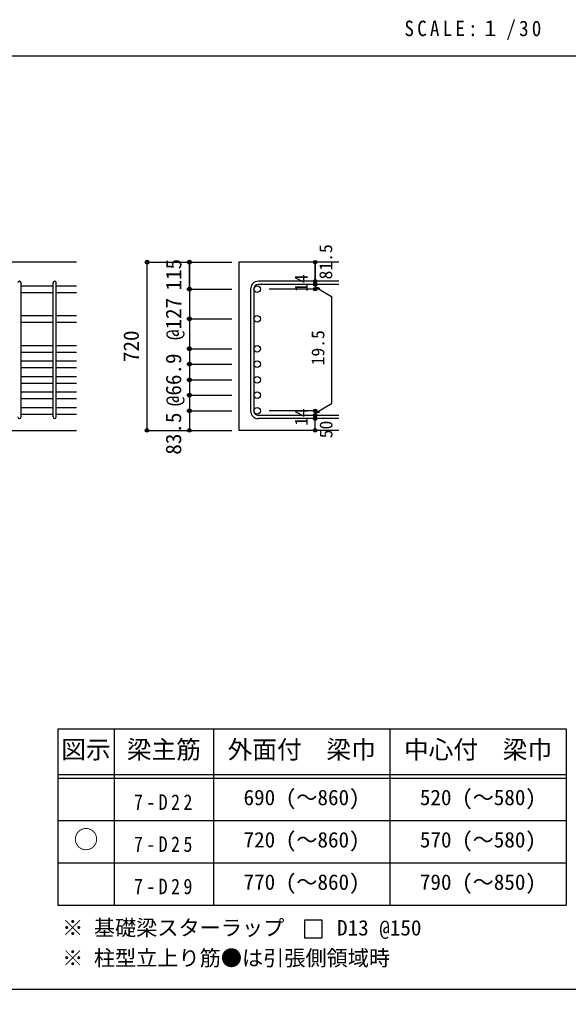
# Model space of a CAD drawing. Units: millimetres at full size, sheet at 1:30, with parts at other scales. Extents: x -5973 to 5954, y -4195 to 4201.
# Drawn here: x 1284 to 3620, y -4195 to -67 of the extents above; entities that cross this region are included whole.
import ezdxf
from ezdxf.enums import TextEntityAlignment as Align

# ---------------------------------------------------------------- set-up
doc = ezdxf.new("R2010")
doc.units = ezdxf.units.MM
doc.header["$LTSCALE"] = 30
doc.header["$PDMODE"] = 32
doc.header["$PDSIZE"] = 15
for name, color, linetype in [('0-1_躯体線', 2, 'Continuous'), ('0-5_基礎梁筋', 7, 'Continuous'), ('0-6_スタラップ筋', 7, 'Continuous'), ('0-D_寸法', 4, 'Continuous'), ('6-7_文字', 7, 'Continuous'), ('6-E_枠', 7, 'Continuous'), ('F-0_枠', 6, 'Continuous')]:
    doc.layers.add(name, color=color, linetype=linetype)
doc.styles.add('ＭＳ ゴシック', font='')
doc.styles.get('ＭＳ ゴシック').set_extended_font_data('MS Gothic')

msp = doc.modelspace()

# ---------------------------------------------------------------- linework, layer by layer
at = {"layer": '0-1_躯体線'}
for p, q in [((1527.44, -1099.89), (-22.56, -1099.89)), ((2642.44, -1099.89), (2217.44, -1099.89)), ((2217.44, -1099.89), (2217.44, -1815.89)), ((1127.44, -1815.89), (1527.44, -1815.89)), ((2642.44, -1815.89), (2217.44, -1815.89))]:
    msp.add_line(p, q, dxfattribs=at)
at = {"layer": '0-5_基礎梁筋'}
for p, q in [((1291.44, -1200.82), (1427.44, -1200.82)), ((1291.44, -1228.82), (1427.44, -1228.82)), ((1441.44, -1200.82), (1527.44, -1200.82)), ((1441.44, -1228.82), (1527.44, -1228.82)), ((1291.44, -1327.61), (1427.44, -1327.61)), ((1291.44, -1355.61), (1427.44, -1355.61)), ((1441.44, -1327.61), (1527.44, -1327.61)), ((1441.44, -1355.61), (1527.44, -1355.61)), ((1291.44, -1454.39), (1427.44, -1454.39)), ((1291.44, -1482.39), (1427.44, -1482.39)), ((1441.44, -1454.39), (1527.44, -1454.39)), ((1441.44, -1482.39), (1527.44, -1482.39)), ((1291.44, -1520.39), (1427.44, -1520.39)), ((1441.44, -1520.39), (1527.44, -1520.39)), ((1291.44, -1548.39), (1427.44, -1548.39)), ((1441.44, -1548.39), (1527.44, -1548.39)), ((1291.44, -1586.39), (1427.44, -1586.39)), ((1441.44, -1586.39), (1527.44, -1586.39)), ((1291.44, -1614.39), (1427.44, -1614.39)), ((1441.44, -1614.39), (1527.44, -1614.39)), ((1291.44, -1652.39), (1427.44, -1652.39)), ((1291.44, -1680.39), (1427.44, -1680.39)), ((1441.44, -1652.39), (1527.44, -1652.39)), ((1441.44, -1680.39), (1527.44, -1680.39)), ((1291.44, -1718.39), (1427.44, -1718.39)), ((1441.44, -1718.39), (1527.44, -1718.39)), ((1291.44, -1746.39), (1427.44, -1746.39)), ((1441.44, -1746.39), (1527.44, -1746.39))]:
    msp.add_line(p, q, dxfattribs=at)
at = {"layer": '0-5_基礎梁筋', "color": 3}
for centre in [(2295.44, -1214.82), (2295.44, -1341.61), (2295.44, -1468.39), (2295.44, -1534.39), (2295.44, -1600.39), (2295.44, -1666.39), (2295.44, -1732.39)]:
    msp.add_circle(centre, 14, dxfattribs=at)
at = {"layer": '0-6_スタラップ筋'}
for p, q in [((1291.44, -1758.89), (1291.44, -1188.32)), ((1427.44, -1758.89), (1427.44, -1188.32)), ((1441.44, -1758.89), (1441.44, -1188.32)), ((2642.44, -1181.32), (2300.94, -1181.32)), ((2642.44, -1195.32), (2300.94, -1195.32)), ((2267.44, -1214.82), (2267.44, -1732.39)), ((2281.44, -1214.82), (2281.44, -1732.39)), ((2642.44, -1751.89), (2300.94, -1751.89)), ((2642.44, -1765.89), (2300.94, -1765.89))]:
    msp.add_line(p, q, dxfattribs=at)
for centre, radius, start, end in [((1284.44, -1188.32), 7, 0, 180), ((1434.44, -1188.32), 7, 0, 180), ((2300.94, -1214.82), 33.5, 90, 180), ((2300.94, -1214.82), 19.5, 90, 180), ((2300.94, -1732.39), 33.5, 180, 270), ((2300.94, -1732.39), 19.5, 180, 270), ((1284.44, -1758.89), 7, 180, 0), ((1434.44, -1758.89), 7, 180, 0)]:
    msp.add_arc(centre, radius, start, end, dxfattribs=at)
at = {"layer": '0-D_寸法'}
for p, q in [((1827.44, -1099.89), (2007.44, -1099.89)), ((1827.44, -1099.89), (2007.44, -1099.89)), ((1827.44, -1815.89), (1827.44, -1099.89)), ((2007.44, -1214.82), (2007.44, -1099.89)), ((2007.44, -1099.89), (2187.44, -1099.89)), ((2007.44, -1099.89), (2187.44, -1099.89)), ((2007.44, -1099.89), (2007.44, -1214.82)), ((2542.44, -1195.32), (2542.44, -1181.32)), ((2542.44, -1195.32), (2542.44, -1214.82)), ((2007.44, -1214.82), (2187.44, -1214.82)), ((2007.44, -1214.82), (2187.44, -1214.82)), ((2007.44, -1214.82), (2007.44, -1403.36)), ((2007.44, -1214.82), (2007.44, -1388.89)), ((2542.44, -1214.82), (2346.35, -1214.82)), ((2542.44, -1205.07), (2561.76, -1210.25)), ((2542.44, -1205.07), (2612.5, -1245.52)), ((2612.5, -1245.52), (2612.5, -1701.7)), ((2007.44, -1341.61), (2187.44, -1341.61)), ((2007.44, -1468.39), (2187.44, -1468.39)), ((2007.44, -1534.39), (2187.44, -1534.39)), ((2007.44, -1600.39), (2187.44, -1600.39)), ((2007.44, -1666.39), (2187.44, -1666.39)), ((2007.44, -1732.39), (2187.44, -1732.39)), ((2542.44, -1732.39), (2346.35, -1732.39)), ((2542.44, -1742.14), (2612.5, -1701.7)), ((2542.44, -1751.89), (2542.44, -1732.39)), ((2542.44, -1742.14), (2561.76, -1736.97)), ((2542.44, -1765.89), (2542.44, -1751.89)), ((2542.44, -1815.89), (2542.44, -1765.89)), ((1827.44, -1815.89), (2007.44, -1815.89)), ((2007.44, -1815.89), (2187.44, -1815.89))]:
    msp.add_line(p, q, dxfattribs=at)
for points in [[(2542.44, -1099.89), (2542.44, -1181.32), (2542.44, -1099.89)], [(2007.44, -1403.36), (2007.44, -1732.39), (2007.44, -1815.89)]]:
    msp.add_lwpolyline(points, dxfattribs=at)
for centre, radius in [((1827.44, -1099.89), 8), ((1827.44, -1099.89), 7.2), ((1827.44, -1099.89), 6.4), ((1827.44, -1099.89), 5.6), ((1827.44, -1099.89), 4.8), ((1827.44, -1099.89), 4), ((1827.44, -1099.89), 3.2), ((1827.44, -1099.89), 2.4), ((1827.44, -1099.89), 1.6), ((1827.44, -1099.89), 0.8), ((2007.44, -1099.89), 8), ((2007.44, -1099.89), 7.2), ((2007.44, -1099.89), 6.4), ((2007.44, -1099.89), 5.6), ((2007.44, -1099.89), 4.8), ((2007.44, -1099.89), 4), ((2007.44, -1099.89), 3.2), ((2007.44, -1099.89), 2.4), ((2007.44, -1099.89), 1.6), ((2007.44, -1099.89), 0.8), ((2542.44, -1099.89), 4), ((2542.44, -1099.89), 3.6), ((2542.44, -1099.89), 3.2), ((2542.44, -1099.89), 2.8), ((2542.44, -1099.89), 2.4), ((2542.44, -1099.89), 2), ((2542.44, -1099.89), 1.6), ((2542.44, -1099.89), 1.2), ((2542.44, -1099.89), 0.8), ((2542.44, -1099.89), 0.4), ((2542.44, -1181.32), 4), ((2542.44, -1195.32), 4), ((2542.44, -1181.32), 3.6), ((2542.44, -1195.32), 3.6), ((2542.44, -1181.32), 3.2), ((2542.44, -1195.32), 3.2), ((2542.44, -1181.32), 2.8), ((2542.44, -1195.32), 2.8), ((2542.44, -1181.32), 2.4), ((2542.44, -1195.32), 2.4), ((2542.44, -1181.32), 2), ((2542.44, -1195.32), 2), ((2542.44, -1181.32), 1.6), ((2542.44, -1195.32), 1.6), ((2542.44, -1181.32), 1.2), ((2542.44, -1195.32), 1.2), ((2542.44, -1181.32), 0.8), ((2542.44, -1195.32), 0.8), ((2542.44, -1181.32), 0.4), ((2542.44, -1195.32), 0.4), ((2007.44, -1214.82), 8), ((2007.44, -1214.82), 7.2), ((2007.44, -1214.82), 6.4), ((2007.44, -1214.82), 5.6), ((2007.44, -1214.82), 4.8), ((2007.44, -1214.82), 4), ((2007.44, -1214.82), 3.2), ((2007.44, -1214.82), 2.4), ((2007.44, -1214.82), 1.6), ((2007.44, -1214.82), 0.8), ((2542.44, -1214.82), 4), ((2542.44, -1214.82), 3.6), ((2542.44, -1214.82), 3.2), ((2542.44, -1214.82), 2.8), ((2542.44, -1214.82), 2.4), ((2542.44, -1214.82), 2), ((2542.44, -1214.82), 1.6), ((2542.44, -1214.82), 1.2), ((2542.44, -1214.82), 0.8), ((2542.44, -1214.82), 0.4), ((2007.44, -1341.61), 8), ((2007.44, -1341.61), 7.2), ((2007.44, -1341.61), 6.4), ((2007.44, -1341.61), 5.6), ((2007.44, -1341.61), 4.8), ((2007.44, -1341.61), 4), ((2007.44, -1341.61), 3.2), ((2007.44, -1341.61), 2.4), ((2007.44, -1341.61), 1.6), ((2007.44, -1341.61), 0.8), ((2007.44, -1468.39), 8), ((2007.44, -1468.39), 7.2), ((2007.44, -1468.39), 6.4), ((2007.44, -1468.39), 5.6), ((2007.44, -1468.39), 4.8), ((2007.44, -1468.39), 4), ((2007.44, -1468.39), 3.2), ((2007.44, -1468.39), 2.4), ((2007.44, -1468.39), 1.6), ((2007.44, -1468.39), 0.8), ((2007.44, -1534.39), 8), ((2007.44, -1534.39), 7.2), ((2007.44, -1534.39), 6.4), ((2007.44, -1534.39), 5.6), ((2007.44, -1534.39), 4.8), ((2007.44, -1534.39), 4), ((2007.44, -1534.39), 3.2), ((2007.44, -1534.39), 2.4), ((2007.44, -1534.39), 1.6), ((2007.44, -1534.39), 0.8), ((2007.44, -1600.39), 8), ((2007.44, -1600.39), 7.2), ((2007.44, -1600.39), 6.4), ((2007.44, -1600.39), 5.6), ((2007.44, -1600.39), 4.8), ((2007.44, -1600.39), 4), ((2007.44, -1600.39), 3.2), ((2007.44, -1600.39), 2.4), ((2007.44, -1600.39), 1.6), ((2007.44, -1600.39), 0.8), ((2007.44, -1666.39), 8), ((2007.44, -1666.39), 7.2), ((2007.44, -1666.39), 6.4), ((2007.44, -1666.39), 5.6), ((2007.44, -1666.39), 4.8), ((2007.44, -1666.39), 4), ((2007.44, -1666.39), 3.2), ((2007.44, -1666.39), 2.4), ((2007.44, -1666.39), 1.6), ((2007.44, -1666.39), 0.8), ((2007.44, -1732.39), 8), ((2007.44, -1732.39), 7.2), ((2007.44, -1732.39), 6.4), ((2007.44, -1732.39), 5.6), ((2007.44, -1732.39), 4.8), ((2007.44, -1732.39), 4), ((2007.44, -1732.39), 3.2), ((2007.44, -1732.39), 2.4), ((2007.44, -1732.39), 1.6), ((2007.44, -1732.39), 0.8), ((2542.44, -1732.39), 4), ((2542.44, -1732.39), 3.6), ((2542.44, -1732.39), 3.2), ((2542.44, -1732.39), 2.8), ((2542.44, -1732.39), 2.4), ((2542.44, -1732.39), 2), ((2542.44, -1732.39), 1.6), ((2542.44, -1732.39), 1.2), ((2542.44, -1732.39), 0.8), ((2542.44, -1732.39), 0.4), ((2542.44, -1751.89), 4), ((2542.44, -1765.89), 4), ((2542.44, -1751.89), 3.6), ((2542.44, -1765.89), 3.6), ((2542.44, -1751.89), 3.2), ((2542.44, -1765.89), 3.2), ((2542.44, -1751.89), 2.8), ((2542.44, -1765.89), 2.8), ((2542.44, -1751.89), 2.4), ((2542.44, -1765.89), 2.4), ((2542.44, -1751.89), 2), ((2542.44, -1765.89), 2), ((2542.44, -1751.89), 1.6), ((2542.44, -1765.89), 1.6), ((2542.44, -1751.89), 1.2), ((2542.44, -1765.89), 1.2), ((2542.44, -1751.89), 0.8), ((2542.44, -1765.89), 0.8), ((2542.44, -1751.89), 0.4), ((2542.44, -1765.89), 0.4), ((1827.44, -1815.89), 7.2), ((1827.44, -1815.89), 6.4), ((1827.44, -1815.89), 5.6), ((1827.44, -1815.89), 4.8), ((1827.44, -1815.89), 4), ((1827.44, -1815.89), 3.2), ((1827.44, -1815.89), 2.4), ((1827.44, -1815.89), 1.6), ((1827.44, -1815.89), 0.8), ((2007.44, -1815.89), 7.2), ((2007.44, -1815.89), 6.4), ((2007.44, -1815.89), 5.6), ((2007.44, -1815.89), 4.8), ((2007.44, -1815.89), 4), ((2007.44, -1815.89), 3.2), ((2007.44, -1815.89), 2.4), ((2007.44, -1815.89), 1.6), ((2007.44, -1815.89), 0.8), ((2542.44, -1815.89), 4), ((2542.44, -1815.89), 3.6), ((2542.44, -1815.89), 3.2), ((2542.44, -1815.89), 2.8), ((2542.44, -1815.89), 2.4), ((2542.44, -1815.89), 2), ((2542.44, -1815.89), 1.6), ((2542.44, -1815.89), 1.2), ((2542.44, -1815.89), 0.8), ((2542.44, -1815.89), 0.4)]:
    msp.add_circle(centre, radius, dxfattribs=at)
at = {"layer": '0-D_寸法', "color": 7}
for p in [(1827.44, -1099.89), (2007.44, -1099.89), (2542.44, -1099.89), (2542.44, -1181.32), (2542.44, -1195.32), (2007.44, -1214.82), (2542.44, -1214.82), (2007.44, -1341.61), (2007.44, -1468.39), (2007.44, -1534.39), (2007.44, -1600.39), (2007.44, -1666.39), (2007.44, -1732.39), (2542.44, -1732.39), (2542.44, -1732.39), (2542.44, -1751.89), (2542.44, -1765.89), (1827.44, -1815.89), (2007.44, -1815.89), (2542.44, -1815.89)]:
    msp.add_point(p, dxfattribs=at)
at = {"layer": '6-7_文字'}
msp.add_lwpolyline([(2497.34, -3974.89), (2572.34, -3974.89), (2572.34, -3899.89), (2497.34, -3899.89)], close=True, dxfattribs=at)
at = {"layer": '6-E_枠', "color": 3}
for p, q in [((1447.71, -3085.43), (1447.71, -3835.43)), ((1447.71, -3085.43), (3610.24, -3085.43)), ((3610.24, -3085.43), (3610.24, -3835.43)), ((1447.71, -3835.43), (3610.24, -3835.43))]:
    msp.add_line(p, q, dxfattribs=at)
at = {"layer": '6-E_枠'}
for p, q in [((1687.71, -3085.43), (1687.71, -3835.43)), ((2110.24, -3085.43), (2110.24, -3835.43)), ((2860.24, -3085.43), (2860.24, -3835.43)), ((1447.71, -3280.43), (3610.24, -3280.43)), ((1447.71, -3295.43), (3610.24, -3295.43)), ((1447.71, -3475.43), (3610.24, -3475.43)), ((1447.71, -3655.43), (3610.24, -3655.43))]:
    msp.add_line(p, q, dxfattribs=at)
at = {"layer": 'F-0_枠', "color": 2}
msp.add_line((-5972.88, -222.05), (3723.6, -222.05), dxfattribs=at)
at = {"layer": 'F-0_枠'}
msp.add_line((5954.1, -4195.24), (-5972.88, -4195.24), dxfattribs=at)

# ---------------------------------------------------------------- texts
at = {"layer": '0-D_寸法', "style": 'ＭＳ ゴシック'}
for s, height, p in [('81.5', 54.99, (2631.33, -1173.49)), ('115', 65.98, (1992.94, -1220.81)), ('14', 54.99, (2527.21, -1226.76)), ('@127', 65.98, (1992.44, -1431.61)), ('720', 65.98, (1812.44, -1525.39)), ('19.5', 54.99, (2598.05, -1539.15)), ('@66.9', 65.98, (1992.44, -1712.89)), ('14', 54.99, (2527.18, -1796.57)), ('83.5', 65.98, (1992.44, -1919.39)), ('50', 54.99, (2632.44, -1849.39))]:
    msp.add_text(s, height=height, rotation=90, dxfattribs=at).set_placement(p, align=Align.BOTTOM_LEFT)
at = {"layer": '6-7_文字', "color": 2, "style": 'ＭＳ ゴシック'}
for s, p in [('図示', (1462.71, -3235.43)), ('梁主筋', (1741.48, -3235.43)), ('外面付\u3000梁巾', (2170.24, -3235.43)), ('中心付\u3000梁巾', (2920.24, -3235.43)), ('○', (1515.21, -3617.93))]:
    msp.add_text(s, height=76.98, dxfattribs=at).set_placement(p, align=Align.BOTTOM_LEFT)
at = {"layer": '6-7_文字', "style": 'ＭＳ ゴシック'}
for s, p in [('690 (～860)', (2237.74, -3430.43)), ('520 (～580)', (2987.74, -3430.43)), ('720 (～860)', (2237.74, -3610.43)), ('570 (～580)', (2987.74, -3610.43)), ('770 (～860)', (2237.74, -3790.43)), ('790 (～850)', (2987.74, -3790.43)), ('※ 基礎梁スターラップ     D13 @150', (1466.27, -3985.01)), ('※ 柱型立上り筋●は引張側領域時', (1466.27, -4113.51))]:
    msp.add_text(s, height=65.98, dxfattribs=at).set_placement(p, align=Align.BOTTOM_LEFT)
at = {"layer": '6-7_文字', "color": 2, "insert": (2922.26, -154.55), "char_height": 65.98, "attachment_point": 7, "style": 'ＭＳ ゴシック'}
msp.add_mtext('\\T1.34;\\W0.9;SCALE:１/30', dxfattribs=at)
at = {"layer": '6-7_文字', "char_height": 65.98, "attachment_point": 7, "style": 'ＭＳ ゴシック'}
for s, insert in [('\\T1.38;\\W0.85;7-D22', (1771.48, -3430.43)), ('\\T1.38;\\W0.85;7-D25', (1771.48, -3610.43)), ('\\T1.38;\\W0.85;7-D29', (1771.48, -3790.43))]:
    msp.add_mtext(s, dxfattribs=dict(at, insert=insert))

doc.saveas('drawing.dxf')
